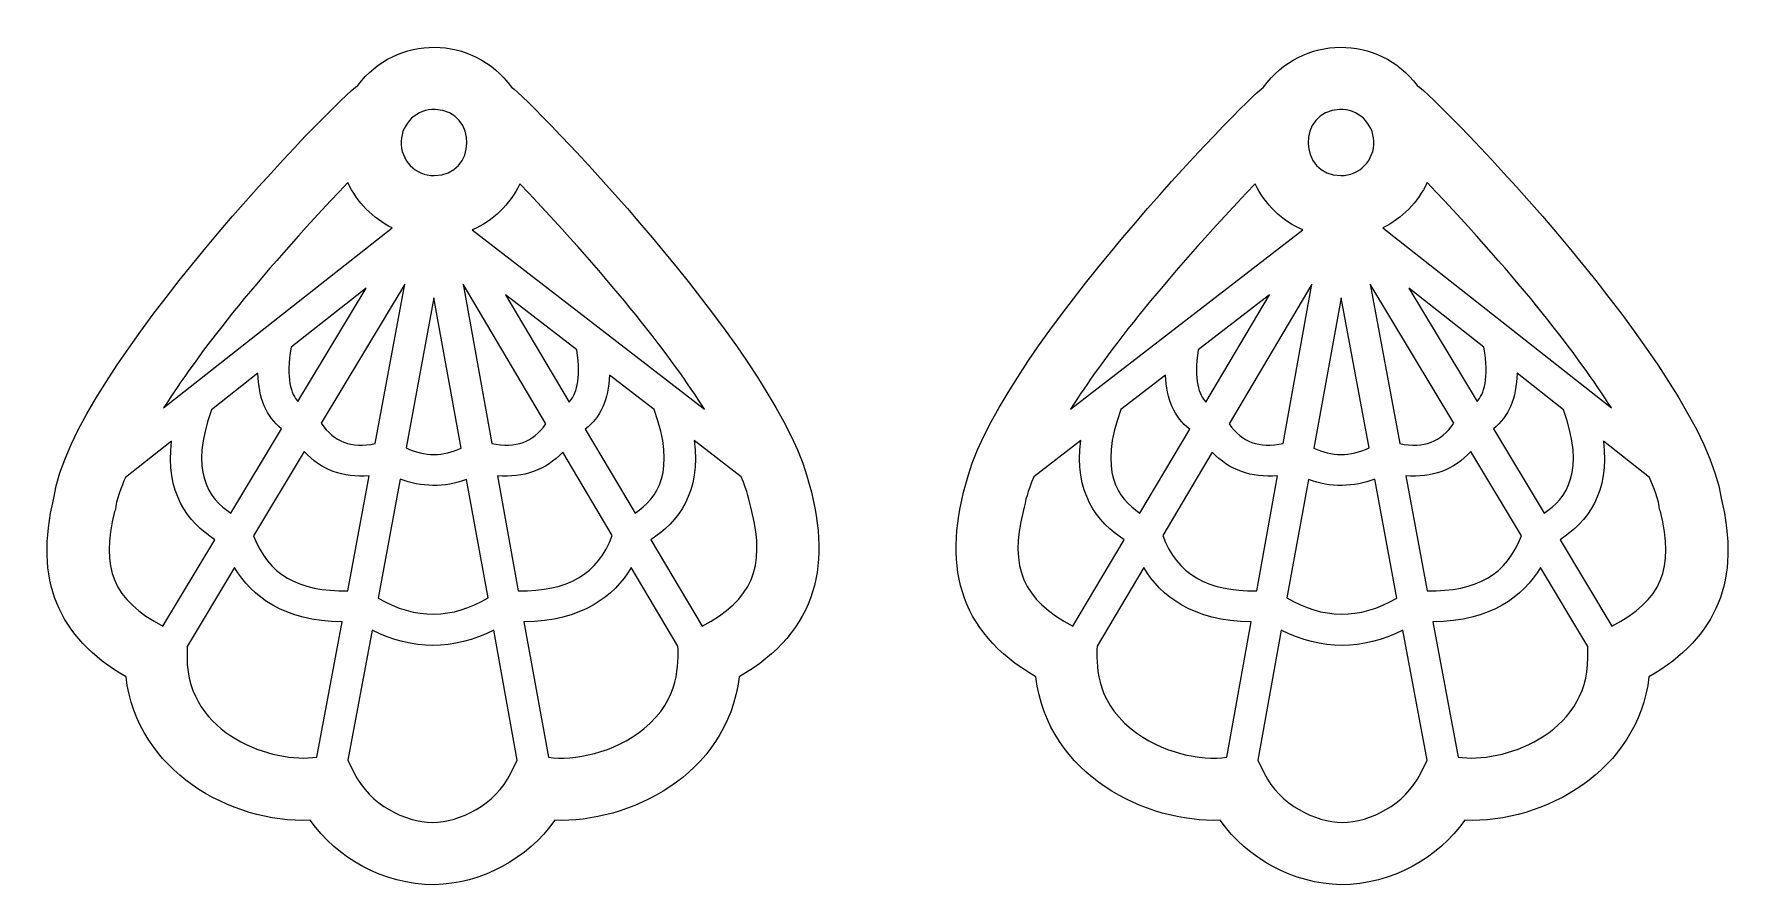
# Model space of a CAD drawing. Header units: inches. Extents: x 35 to 255, y 15 to 125.
import ezdxf

# ---------------------------------------------------------------- set-up
doc = ezdxf.new("R2010")
doc.units = ezdxf.units.IN
doc.header["$MEASUREMENT"] = 0
doc.layers.add('_U+0421_U+043B_U+043E_U+0439 1', color=7, linetype='Continuous')

msp = doc.modelspace()

# ---------------------------------------------------------------- linework, layer by layer
at = {"layer": '_U+0421_U+043B_U+043E_U+0439 1', "color": 1, "lineweight": 9, "true_color": 0xff0000}
for points, knots in [([(134.93, 67.73), (129.91, 84.64), (99.47, 115.92), (96.91, 117.71), (92.03, 124.53), (82.03, 124.54), (77.11, 117.92), (74.85, 116.68), (40.3, 81.24), (38, 64.84), (35.47, 54.37), (38.42, 47.01), (47.29, 41.86), (48.7, 29.83), (60.72, 23.02), (71, 23.43), (74.43, 18.6), (80.28, 15.19), (86.95, 15.12), (86.95, 15.12), (86.95, 15.13), (86.95, 15.13), (93.06, 15.26), (98.97, 18.48), (102.49, 23.43), (111.84, 23.05), (124.7, 29.12), (126.19, 41.86), (136.41, 47.82), (138.3, 56.43), (134.93, 67.73)], [0, 0, 0, 0, 1, 1, 1, 2, 2, 2, 3, 3, 3, 4, 4, 4, 5, 5, 5, 6, 6, 6, 7, 7, 7, 8, 8, 8, 9, 9, 9, 10, 10, 10, 10]), ([(164.4, 41.87), (165.89, 29.12), (178.75, 23.06), (188.11, 23.43), (191.63, 18.48), (197.53, 15.27), (203.65, 15.13), (203.65, 15.13), (203.65, 15.12), (203.65, 15.12), (210.31, 15.2), (216.16, 18.6), (219.6, 23.43), (229.87, 23.02), (241.89, 29.84), (243.3, 41.86), (252.17, 47.01), (255.13, 54.37), (252.59, 64.84), (250.29, 81.24), (215.74, 116.68), (213.48, 117.92), (208.56, 124.54), (198.56, 124.53), (193.69, 117.71), (191.12, 115.93), (160.69, 84.64), (155.66, 67.73), (152.29, 56.43), (154.18, 47.82), (164.4, 41.87)], [0, 0, 0, 0, 1, 1, 1, 2, 2, 2, 3, 3, 3, 4, 4, 4, 5, 5, 5, 6, 6, 6, 7, 7, 7, 8, 8, 8, 9, 9, 9, 10, 10, 10, 10]), ([(87.1, 114.85), (92.63, 114.65), (92.46, 106.35), (86.95, 106.35), (84.53, 106.35), (82.61, 108.36), (82.7, 110.76), (82.78, 113.11), (84.76, 114.94), (87.1, 114.85)], [0, 0, 0, 0, 1, 1, 1, 2, 2, 2, 3, 3, 3, 3]), ([(207.9, 110.76), (207.98, 108.36), (206.06, 106.35), (203.64, 106.35), (198.14, 106.35), (197.96, 114.65), (203.49, 114.85), (205.83, 114.94), (207.81, 113.11), (207.9, 110.76)], [0, 0, 0, 0, 1, 1, 1, 2, 2, 2, 3, 3, 3, 3]), ([(81.56, 99.61), (81.56, 99.61), (52.12, 76.46), (52.12, 76.46), (56.41, 83.16), (63.65, 92.69), (75.84, 105.45), (77.03, 102.92), (79.04, 100.85), (81.56, 99.61)], [0, 0, 0, 0, 1, 1, 1, 2, 2, 2, 3, 3, 3, 3]), ([(214.75, 105.45), (226.94, 92.69), (234.18, 83.16), (238.47, 76.46), (238.47, 76.46), (209.03, 99.61), (209.03, 99.61), (211.55, 100.85), (213.57, 102.92), (214.75, 105.45)], [0, 0, 0, 0, 1, 1, 1, 2, 2, 2, 3, 3, 3, 3]), ([(91.84, 99.37), (94.53, 100.53), (96.71, 102.63), (97.98, 105.28), (110.35, 92.33), (117.57, 82.84), (121.75, 76.3), (121.75, 76.3), (91.84, 99.37), (91.84, 99.37)], [0, 0, 0, 0, 1, 1, 1, 2, 2, 2, 3, 3, 3, 3]), ([(168.84, 76.3), (173.02, 82.84), (180.24, 92.33), (192.61, 105.28), (193.88, 102.63), (196.06, 100.53), (198.76, 99.37), (198.76, 99.37), (168.84, 76.3), (168.84, 76.3)], [0, 0, 0, 0, 1, 1, 1, 2, 2, 2, 3, 3, 3, 3]), ([(83.18, 92.4), (83.18, 92.4), (79.36, 71.88), (79.36, 71.88), (76.23, 71.27), (74.1, 72.07), (72.42, 74.49), (72.42, 74.49), (83.18, 92.4), (83.18, 92.4)], [0, 0, 0, 0, 1, 1, 1, 2, 2, 2, 3, 3, 3, 3]), ([(90.67, 92.37), (90.67, 92.37), (101.33, 74.42), (101.33, 74.42), (99.64, 72.03), (97.51, 71.26), (94.36, 71.89), (94.36, 71.89), (90.67, 92.37), (90.67, 92.37)], [0, 0, 0, 0, 1, 1, 1, 2, 2, 2, 3, 3, 3, 3]), ([(196.23, 71.89), (193.08, 71.26), (190.96, 72.03), (189.26, 74.42), (189.26, 74.42), (199.93, 92.37), (199.93, 92.37), (199.93, 92.37), (196.23, 71.89), (196.23, 71.89)], [0, 0, 0, 0, 1, 1, 1, 2, 2, 2, 3, 3, 3, 3]), ([(218.18, 74.49), (216.49, 72.07), (214.37, 71.27), (211.23, 71.88), (211.23, 71.88), (207.41, 92.4), (207.41, 92.4), (207.41, 92.4), (218.18, 74.49), (218.18, 74.49)], [0, 0, 0, 0, 1, 1, 1, 2, 2, 2, 3, 3, 3, 3]), ([(68.55, 84.29), (68.55, 84.29), (78.2, 91.88), (78.2, 91.88), (78.2, 91.88), (69.42, 77.28), (69.42, 77.28), (68.55, 78.25), (67.84, 80.2), (68.55, 84.29)], [0, 0, 0, 0, 1, 1, 1, 2, 2, 2, 3, 3, 3, 3]), ([(83.33, 71.32), (83.33, 71.32), (86.92, 90.61), (86.92, 90.61), (86.92, 90.61), (90.41, 71.29), (90.41, 71.29), (88.16, 70.23), (85.75, 70.17), (83.33, 71.32)], [0, 0, 0, 0, 1, 1, 1, 2, 2, 2, 3, 3, 3, 3]), ([(105.31, 83.93), (105.93, 80), (105.19, 78.15), (104.32, 77.22), (104.32, 77.22), (96.13, 91.01), (96.13, 91.01), (96.13, 91.01), (105.31, 83.93), (105.31, 83.93)], [0, 0, 0, 0, 1, 1, 1, 2, 2, 2, 3, 3, 3, 3]), ([(194.47, 91.01), (194.47, 91.01), (186.27, 77.22), (186.27, 77.22), (185.4, 78.15), (184.66, 80), (185.29, 83.93), (185.29, 83.93), (194.47, 91.01), (194.47, 91.01)], [0, 0, 0, 0, 1, 1, 1, 2, 2, 2, 3, 3, 3, 3]), ([(200.18, 71.29), (200.18, 71.29), (203.68, 90.62), (203.68, 90.62), (203.68, 90.62), (207.27, 71.32), (207.27, 71.32), (204.84, 70.17), (202.44, 70.23), (200.18, 71.29)], [0, 0, 0, 0, 1, 1, 1, 2, 2, 2, 3, 3, 3, 3]), ([(221.17, 77.28), (221.17, 77.28), (212.39, 91.88), (212.39, 91.88), (212.39, 91.88), (222.04, 84.29), (222.04, 84.29), (222.75, 80.2), (222.04, 78.25), (221.17, 77.28)], [0, 0, 0, 0, 1, 1, 1, 2, 2, 2, 3, 3, 3, 3]), ([(58.31, 76.24), (58.31, 76.24), (64.27, 80.92), (64.27, 80.92), (64.34, 77.73), (65.36, 75.34), (67.32, 73.78), (67.32, 73.78), (60.8, 62.93), (60.8, 62.93), (57.89, 64.81), (55.41, 68.34), (58.31, 76.24)], [0, 0, 0, 0, 1, 1, 1, 2, 2, 2, 3, 3, 3, 4, 4, 4, 4]), ([(112.81, 62.95), (112.81, 62.95), (106.4, 73.73), (106.4, 73.73), (108.36, 75.24), (109.4, 77.57), (109.52, 80.68), (109.52, 80.68), (115.27, 76.25), (115.27, 76.25), (118.17, 68.37), (115.71, 64.83), (112.81, 62.95)], [0, 0, 0, 0, 1, 1, 1, 2, 2, 2, 3, 3, 3, 4, 4, 4, 4]), ([(175.32, 76.25), (175.32, 76.25), (181.07, 80.68), (181.07, 80.68), (181.19, 77.57), (182.23, 75.25), (184.19, 73.73), (184.19, 73.73), (177.79, 62.95), (177.79, 62.95), (174.89, 64.83), (172.42, 68.37), (175.32, 76.25)], [0, 0, 0, 0, 1, 1, 1, 2, 2, 2, 3, 3, 3, 4, 4, 4, 4]), ([(229.79, 62.93), (229.79, 62.93), (223.27, 73.78), (223.27, 73.78), (225.24, 75.34), (226.25, 77.73), (226.32, 80.92), (226.32, 80.92), (232.28, 76.24), (232.28, 76.24), (235.19, 68.34), (232.7, 64.81), (229.79, 62.93)], [0, 0, 0, 0, 1, 1, 1, 2, 2, 2, 3, 3, 3, 4, 4, 4, 4]), ([(45.83, 63.15), (45.83, 63.15), (45.93, 63.38), (45.93, 63.38), (45.94, 64.47), (46.77, 66.5), (47.21, 67.51), (47.21, 67.51), (53.16, 72.19), (53.16, 72.19), (52.31, 65.62), (55.24, 61.76), (58.74, 59.51), (58.74, 59.51), (52.05, 48.38), (52.05, 48.38), (45.62, 51.81), (43.99, 55.78), (45.83, 63.15)], [0, 0, 0, 0, 1, 1, 1, 2, 2, 2, 3, 3, 3, 4, 4, 4, 5, 5, 5, 6, 6, 6, 6]), ([(70.23, 70.85), (72.41, 68.5), (75.21, 67.46), (78.59, 67.74), (78.59, 67.74), (75.84, 52.95), (75.84, 52.95), (69.44, 52.81), (65.55, 55.08), (63.72, 60.02), (63.72, 60.02), (70.23, 70.85), (70.23, 70.85)], [0, 0, 0, 0, 1, 1, 1, 2, 2, 2, 3, 3, 3, 4, 4, 4, 4]), ([(95.11, 67.75), (98.5, 67.45), (101.3, 68.46), (103.5, 70.77), (103.5, 70.77), (109.87, 60.04), (109.87, 60.04), (108.04, 55.1), (104.16, 52.82), (97.78, 52.95), (97.78, 52.95), (95.11, 67.75), (95.11, 67.75)], [0, 0, 0, 0, 1, 1, 1, 2, 2, 2, 3, 3, 3, 4, 4, 4, 4]), ([(121.46, 48.39), (121.46, 48.39), (114.84, 59.51), (114.84, 59.51), (118.36, 61.78), (121.31, 65.65), (120.41, 72.28), (120.41, 72.28), (126.48, 67.6), (126.48, 67.6), (127.3, 65.63), (127.49, 64.68), (127.83, 63.15), (129.63, 55.93), (127.89, 51.84), (121.46, 48.39)], [0, 0, 0, 0, 1, 1, 1, 2, 2, 2, 3, 3, 3, 4, 4, 4, 5, 5, 5, 5]), ([(162.76, 63.15), (163.1, 64.68), (163.29, 65.63), (164.11, 67.6), (164.11, 67.6), (170.18, 72.28), (170.18, 72.28), (169.29, 65.65), (172.23, 61.78), (175.75, 59.51), (175.75, 59.51), (169.13, 48.39), (169.13, 48.39), (162.7, 51.84), (160.96, 55.93), (162.76, 63.15)], [0, 0, 0, 0, 1, 1, 1, 2, 2, 2, 3, 3, 3, 4, 4, 4, 5, 5, 5, 5]), ([(192.81, 52.95), (186.43, 52.82), (182.55, 55.1), (180.72, 60.04), (180.72, 60.04), (187.09, 70.77), (187.09, 70.77), (189.29, 68.46), (192.1, 67.45), (195.48, 67.75), (195.48, 67.75), (192.81, 52.95), (192.81, 52.95)], [0, 0, 0, 0, 1, 1, 1, 2, 2, 2, 3, 3, 3, 4, 4, 4, 4]), ([(226.88, 60.02), (225.04, 55.08), (221.15, 52.81), (214.75, 52.95), (214.75, 52.95), (212, 67.74), (212, 67.74), (215.38, 67.46), (218.18, 68.5), (220.37, 70.85), (220.37, 70.85), (226.88, 60.02), (226.88, 60.02)], [0, 0, 0, 0, 1, 1, 1, 2, 2, 2, 3, 3, 3, 4, 4, 4, 4]), ([(238.54, 48.38), (238.54, 48.38), (231.85, 59.51), (231.85, 59.51), (235.35, 61.76), (238.28, 65.62), (237.43, 72.19), (237.43, 72.19), (243.38, 67.51), (243.38, 67.51), (243.82, 66.5), (244.65, 64.47), (244.66, 63.38), (244.66, 63.38), (244.77, 63.15), (244.77, 63.15), (246.61, 55.78), (244.97, 51.81), (238.54, 48.38)], [0, 0, 0, 0, 1, 1, 1, 2, 2, 2, 3, 3, 3, 4, 4, 4, 5, 5, 5, 6, 6, 6, 6]), ([(79.73, 52), (79.73, 52), (82.58, 67.3), (82.58, 67.3), (85.28, 66.27), (88.26, 66.19), (91.13, 67.27), (91.13, 67.27), (93.89, 52.02), (93.89, 52.02), (89.3, 49.34), (84.58, 49.18), (79.73, 52)], [0, 0, 0, 0, 1, 1, 1, 2, 2, 2, 3, 3, 3, 4, 4, 4, 4]), ([(196.71, 52.02), (196.71, 52.02), (199.46, 67.27), (199.46, 67.27), (202.33, 66.19), (205.31, 66.27), (208.01, 67.3), (208.01, 67.3), (210.86, 52), (210.86, 52), (206.01, 49.18), (201.29, 49.34), (196.71, 52.02)], [0, 0, 0, 0, 1, 1, 1, 2, 2, 2, 3, 3, 3, 4, 4, 4, 4]), ([(55.15, 44.33), (55.15, 44.33), (55.15, 45.77), (55.15, 45.77), (55.15, 45.77), (61.26, 55.93), (61.26, 55.93), (63.48, 52.24), (67.58, 49.03), (75.1, 48.94), (75.1, 48.94), (71.86, 31.56), (71.86, 31.56), (66.27, 30.68), (55.15, 34.39), (55.15, 44.33)], [0, 0, 0, 0, 1, 1, 1, 2, 2, 2, 3, 3, 3, 4, 4, 4, 5, 5, 5, 5]), ([(113.93, 35.18), (110.14, 32.1), (104.91, 31.05), (101.65, 31.55), (101.65, 31.55), (98.51, 48.95), (98.51, 48.95), (106.01, 49.04), (110.1, 52.25), (112.32, 55.93), (112.32, 55.93), (118.33, 45.82), (118.33, 45.82), (118.33, 43.73), (118.73, 39.08), (113.93, 35.18)], [0, 0, 0, 0, 1, 1, 1, 2, 2, 2, 3, 3, 3, 4, 4, 4, 5, 5, 5, 5]), ([(172.26, 45.82), (172.26, 45.82), (178.27, 55.93), (178.27, 55.93), (180.49, 52.25), (184.58, 49.04), (192.09, 48.95), (192.09, 48.95), (188.95, 31.55), (188.95, 31.55), (185.68, 31.04), (180.45, 32.1), (176.66, 35.18), (171.86, 39.08), (172.26, 43.73), (172.26, 45.82)], [0, 0, 0, 0, 1, 1, 1, 2, 2, 2, 3, 3, 3, 4, 4, 4, 5, 5, 5, 5]), ([(218.74, 31.56), (218.74, 31.56), (215.5, 48.95), (215.5, 48.95), (223.02, 49.03), (227.11, 52.25), (229.34, 55.93), (229.34, 55.93), (235.44, 45.78), (235.44, 45.78), (235.44, 45.78), (235.44, 44.33), (235.44, 44.33), (235.44, 34.39), (224.33, 30.68), (218.74, 31.56)], [0, 0, 0, 0, 1, 1, 1, 2, 2, 2, 3, 3, 3, 4, 4, 4, 5, 5, 5, 5]), ([(86.74, 23.13), (83.23, 23.21), (78.7, 25.38), (76.67, 29.47), (76.67, 29.47), (75.85, 31.14), (75.85, 31.14), (75.85, 31.14), (78.96, 47.86), (78.96, 47.86), (84.2, 45.27), (89.4, 45.26), (94.64, 47.87), (94.64, 47.87), (97.65, 31.17), (97.65, 31.17), (97.65, 31.17), (96.81, 29.47), (96.81, 29.47), (94.79, 25.38), (90.26, 23.21), (86.74, 23.13)], [0, 0, 0, 0, 1, 1, 1, 2, 2, 2, 3, 3, 3, 4, 4, 4, 5, 5, 5, 6, 6, 6, 7, 7, 7, 7]), ([(193.78, 29.47), (193.78, 29.47), (192.94, 31.17), (192.94, 31.17), (192.94, 31.17), (195.96, 47.87), (195.96, 47.87), (201.2, 45.26), (206.4, 45.27), (211.63, 47.86), (211.63, 47.86), (214.74, 31.14), (214.74, 31.14), (214.74, 31.14), (213.92, 29.47), (213.92, 29.47), (211.9, 25.38), (207.37, 23.21), (203.85, 23.13), (200.34, 23.21), (195.81, 25.38), (193.78, 29.47)], [0, 0, 0, 0, 1, 1, 1, 2, 2, 2, 3, 3, 3, 4, 4, 4, 5, 5, 5, 6, 6, 6, 7, 7, 7, 7])]:
    msp.add_open_spline(points, degree=3, knots=knots, dxfattribs=at)

doc.saveas('drawing.dxf')
